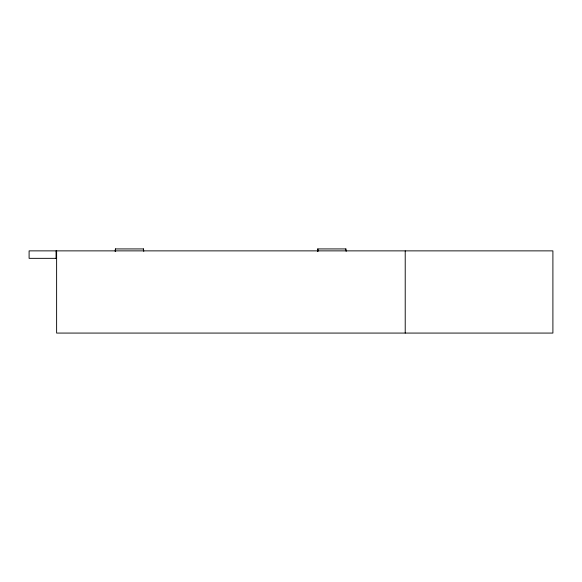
<?xml version="1.0" encoding="UTF-8"?>
<svg xmlns="http://www.w3.org/2000/svg" width="582" height="582" viewBox="0 0 582 582"><rect width="100%" height="100%" fill="white"/><g stroke="black" fill="none" stroke-linecap="round" stroke-linejoin="round"><path stroke-width="0.87" d="M115.665 251.366L115.396 248.929L115.127 251.366M143.761 251.366L143.492 248.929L115.396 248.929M318.063 251.366L317.794 248.929L317.517 251.366M346.159 251.366L345.89 248.929L317.794 248.929M143.296 249.496L143.492 248.929M345.686 249.496L345.89 248.929M56.309 258.343L29.1 258.343L29.1 250.871L552.9 250.871L552.9 333.071L56.621 333.071L56.621 250.871M405.218 250.871L405.218 333.071M56.061 250.871L56.061 258.343"/></g></svg>
